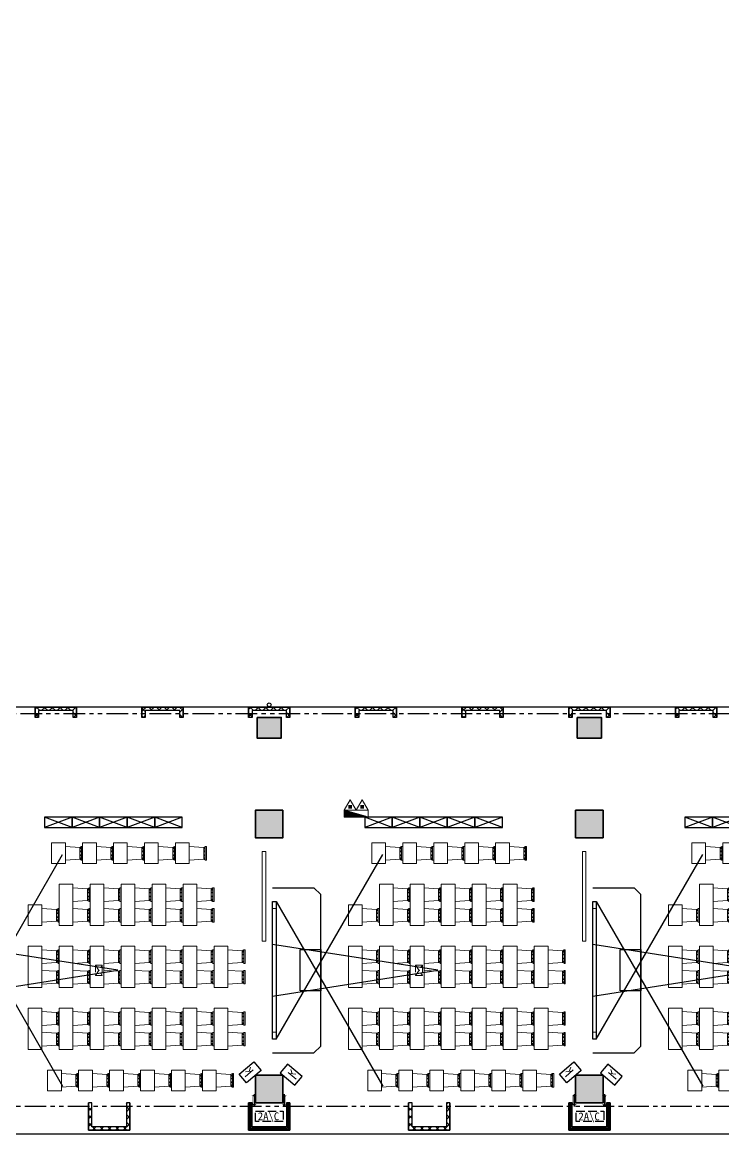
# Model space of a CAD drawing. Extents: x 196430 to 818205, y 904526 to 1974626.
# Drawn here: x 745588 to 765938, y 1658181 to 1690481 of the extents above; entities that cross this region are included whole.
import ezdxf

# ---------------------------------------------------------------- set-up
doc = ezdxf.new("R2010")
doc.units = 0
doc.header["$LTSCALE"] = 1000
doc.header["$MEASUREMENT"] = 0
for name, pattern in [('arch-1#教学楼$0$DASH', [0.35, 0.25, -0.1]), ('arch-1#教学楼$0$HIDDEN2', [4.7625, 3.175, -1.5875]), ('arch-1#教学楼$0$PHANTOM2', [1.25, 0.625, -0.125, 0.125, -0.125, 0.125, -0.125])]:
    doc.linetypes.add(name, pattern=pattern)
for name, color, linetype in [('arch', 8, 'Continuous'), ('arch-1#教学楼$0$_0', 8, 'Continuous'), ('arch-1#教学楼$0$A-FINI', 8, 'Continuous'), ('arch-1#教学楼$0$fur', 8, 'Continuous'), ('arch-1#教学楼$0$O-洞口', 8, 'Continuous'), ('arch-1#教学楼$0$WALL_METAL', 8, 'Continuous'), ('arch-1#教学楼$0$Z-电器', 8, 'Continuous'), ('arch-1#教学楼$0$保温', 8, 'Continuous'), ('arch-1#教学楼$0$条件', 8, 'Continuous'), ('arch-1#教学楼$0$柱填充', 8, 'Continuous'), ('arch-1#教学楼$0$空调', 8, 'Continuous'), ('arch-1#教学楼$0$设备标注', 8, 'Continuous')]:
    doc.layers.add(name, color=color, linetype=linetype)
for name, color, linetype, lineweight in [('arch-1#教学楼$0$AC', 8, 'arch-1#教学楼$0$HIDDEN2', 25), ('arch-1#教学楼$0$HANDRAIL', 8, 'Continuous', 0), ('arch-1#教学楼$0$HV-fm', 8, 'Continuous', 18), ('arch-1#教学楼$0$WINDOW', 8, 'Continuous', 25), ('arch-1#教学楼$0$家具', 8, 'Continuous', 9), ('arch-1#教学楼$0$砼柱', 8, 'Continuous', 35)]:
    doc.layers.add(name, color=color, linetype=linetype, lineweight=lineweight)
doc.styles.add('arch-1#教学楼$0$_TCH_DYN', font='')
doc.styles.add('arch-1#教学楼$0$DIM_FONT', font='SIMPLEX.shx', dxfattribs={"width": 0.6})
doc.styles.add('arch-1#教学楼$0$Standard', font='gbenor.shx', dxfattribs={"bigfont": 'gbcbig.shx'})
doc.styles.get('arch-1#教学楼$0$_TCH_DYN').set_extended_font_data('SimSun')
doc.linetypes.add('arch-1#教学楼$0$XH_LINE', pattern='A,2,-0.2,["XH",arch-1#教学楼$0$Standard,S=0.15,R=0,X=-0.15,Y=-0.08],-0.15', length=2.35)

# ---------------------------------------------------------------- blocks, each defined once
blk = doc.blocks.new('arch-1#教学楼$0$kk')
for p, q in [((867703, -261309), (867703, -260947)), ((867740, -260999), (867665, -260999)), ((867740, -261257), (867665, -261257))]:
    blk.add_line(p, q)
at = {"const_width": 10}
for points in [[(867635, -260999), (867665, -260999), (867665, -261257), (867635, -261257)], [(867770, -260999), (867740, -260999), (867740, -261257), (867770, -261257)]]:
    blk.add_lwpolyline(points, dxfattribs=at)
blk = doc.blocks.new('arch-1#教学楼$0$zww1c')
at = {"layer": 'arch-1#教学楼$0$柱填充'}
h = blk.add_hatch(color=251, dxfattribs=at)
h.dxf.hatch_style = 1
h.paths.add_polyline_path([(5550663, 1144931), (5550663, 1144331), (5551263, 1144331), (5551263, 1144931)])
h.paths.add_polyline_path([(5548613, 1152911), (5548013, 1152911), (5548013, 1152311), (5548613, 1152311)])
h.paths.add_polyline_path([(5551263, 1152911), (5550663, 1152911), (5550663, 1152311), (5551263, 1152311)])
h.paths.add_polyline_path([(5554163, 1152911), (5553563, 1152911), (5553563, 1152311), (5554163, 1152311)])
h.paths.add_polyline_path([(5548613, 1161311), (5548013, 1161311), (5548013, 1160711), (5548613, 1160711)])
h.paths.add_polyline_path([(5551263, 1161311), (5550663, 1161311), (5550663, 1160711), (5551263, 1160711)])
h.paths.add_polyline_path([(5554163, 1161311), (5553563, 1161311), (5553563, 1160711), (5554163, 1160711)])
h.paths.add_polyline_path([(5542763, 1103611), (5542763, 1103011), (5543363, 1103011), (5543363, 1103611)])
h.paths.add_polyline_path([(5550663, 1103611), (5550663, 1103011), (5551263, 1103011), (5551263, 1103611)])
h.paths.add_polyline_path([(5553763, 1103611), (5553763, 1103011), (5554363, 1103011), (5554363, 1103611)])
h.paths.add_polyline_path([(5542763, 1108311), (5542763, 1107711), (5543463, 1107711), (5543463, 1108311)])
h.paths.add_polyline_path([(5550563, 1108311), (5550563, 1107711), (5551263, 1107711), (5551263, 1108311)])
h.paths.add_polyline_path([(5553763, 1108311), (5553763, 1107711), (5554363, 1107711), (5554363, 1108311)])
h.paths.add_polyline_path([(5557863, 1108311), (5557863, 1107711), (5558463, 1107711), (5558463, 1108311)])
h.paths.add_polyline_path([(5542763, 1116411), (5542763, 1115811), (5543463, 1115811), (5543463, 1116411)])
h.paths.add_polyline_path([(5550563, 1116411), (5550563, 1115811), (5551263, 1115811), (5551263, 1116411)])
h.paths.add_polyline_path([(5554363, 1116411), (5553763, 1116411), (5553763, 1115811), (5554363, 1115811)])
h.paths.add_polyline_path([(5558463, 1116411), (5557863, 1116411), (5557863, 1115811), (5558463, 1115811)])
h.paths.add_polyline_path([(5542763, 1120911), (5542763, 1120311), (5543463, 1120311), (5543463, 1120911)])
h.paths.add_polyline_path([(5550563, 1120911), (5550563, 1120311), (5551263, 1120311), (5551263, 1120911)])
h.paths.add_polyline_path([(5554363, 1120911), (5553763, 1120911), (5553763, 1120311), (5554363, 1120311)])
h.paths.add_polyline_path([(5558463, 1120911), (5557863, 1120911), (5557863, 1120311), (5558463, 1120311)])
h.paths.add_polyline_path([(5542763, 1128811), (5542763, 1128211), (5543463, 1128211), (5543463, 1128811)])
h.paths.add_polyline_path([(5550563, 1128811), (5550563, 1128211), (5551263, 1128211), (5551263, 1128811)])
h.paths.add_polyline_path([(5553763, 1128811), (5553763, 1128211), (5554363, 1128211), (5554363, 1128811)])
h.paths.add_polyline_path([(5557863, 1128811), (5557863, 1128211), (5558463, 1128211), (5558463, 1128811)])
h.paths.add_polyline_path([(5548663, 1129531), (5548063, 1129531), (5548063, 1128931), (5548663, 1128931)])
h.paths.add_polyline_path([(5555163, 1129531), (5554563, 1129531), (5554563, 1128931), (5555163, 1128931)])
h.paths.add_polyline_path([(5555163, 1134011), (5554463, 1134011), (5554463, 1133211), (5555163, 1133211)])
h.paths.add_polyline_path([(5551263, 1133911), (5550663, 1133911), (5550663, 1133211), (5551263, 1133211)])
h.paths.add_polyline_path([(5539913, 1134011), (5539213, 1134011), (5539213, 1133211), (5539913, 1133211)])
h.paths.add_polyline_path([(5543213, 1134011), (5542513, 1134011), (5542513, 1133211), (5543213, 1133211)])
h.paths.add_polyline_path([(5542513, 1144211), (5542513, 1143611), (5543213, 1143611), (5543213, 1144211)])
h.paths.add_polyline_path([(5543163, 1141711), (5542563, 1141711), (5542563, 1141011), (5543163, 1141011)])
h.paths.add_polyline_path([(5539213, 1144211), (5539213, 1143611), (5539913, 1143611), (5539913, 1144211)])
h.paths.add_polyline_path([(5539913, 1141711), (5539213, 1141711), (5539213, 1140911), (5539913, 1140911)])
h.paths.add_polyline_path([(5529913, 1144211), (5529913, 1143611), (5530613, 1143611), (5530613, 1144211)])
h.paths.add_polyline_path([(5530613, 1141711), (5529913, 1141711), (5529913, 1140911), (5530613, 1140911)])
h.paths.add_polyline_path([(5530613, 1134011), (5529913, 1134011), (5529913, 1133211), (5530613, 1133211)])
h.paths.add_polyline_path([(5551263, 1141711), (5550663, 1141711), (5550663, 1141011), (5551263, 1141011)])
h.paths.add_polyline_path([(5555163, 1141711), (5554463, 1141711), (5554463, 1140911), (5555163, 1140911)])
h.paths.add_polyline_path([(5550613, 1144211), (5550613, 1143611), (5551313, 1143611), (5551313, 1144211)])
h.paths.add_polyline_path([(5555163, 1144211), (5554563, 1144211), (5554563, 1143611), (5555163, 1143611)])
h.paths.add_polyline_path([(5520613, 1144211), (5520613, 1143611), (5521313, 1143611), (5521313, 1144211)])
h.paths.add_polyline_path([(5521313, 1141711), (5520613, 1141711), (5520613, 1140911), (5521313, 1140911)])
h.paths.add_polyline_path([(5521313, 1134011), (5520613, 1134011), (5520613, 1133211), (5521313, 1133211)])
h.paths.add_polyline_path([(5511313, 1144211), (5511313, 1143611), (5512013, 1143611), (5512013, 1144211)])
h.paths.add_polyline_path([(5512013, 1141711), (5511313, 1141711), (5511313, 1140911), (5512013, 1140911)])
h.paths.add_polyline_path([(5512013, 1134011), (5511313, 1134011), (5511313, 1133211), (5512013, 1133211)])
h.paths.add_polyline_path([(5502013, 1144211), (5502013, 1143611), (5502713, 1143611), (5502713, 1144211)])
h.paths.add_polyline_path([(5502713, 1141711), (5502013, 1141711), (5502013, 1140911), (5502713, 1140911)])
h.paths.add_polyline_path([(5502713, 1134011), (5502013, 1134011), (5502013, 1133211), (5502713, 1133211)])
h.paths.add_polyline_path([(5499664, 1133711), (5499163, 1133711), (5499163, 1133211), (5499664, 1133211)])
h.paths.add_polyline_path([(5496964, 1141711), (5496364, 1141711), (5496364, 1141111), (5496964, 1141111)])
h.paths.add_polyline_path([(5496964, 1133811), (5496364, 1133811), (5496364, 1133211), (5496964, 1133211)])
h.paths.add_polyline_path([(5493963, 1141711), (5493263, 1141711), (5493263, 1140911), (5493963, 1140911)])
h.paths.add_polyline_path([(5493263, 1144211), (5493263, 1143611), (5493963, 1143611), (5493963, 1144211)])
h.paths.add_polyline_path([(5494063, 1134011), (5493263, 1134011), (5493263, 1133211), (5494063, 1133211)])
h.paths.add_polyline_path([(5499763, 1125931), (5499163, 1125931), (5499163, 1125331), (5499763, 1125331)])
h.paths.add_polyline_path([(5502663, 1125931), (5502063, 1125931), (5502063, 1125331), (5502663, 1125331)])
h.paths.add_polyline_path([(5551263, 1173011), (5550663, 1173011), (5550663, 1172411), (5551263, 1172411)])
h.paths.add_polyline_path([(5554363, 1173011), (5553763, 1173011), (5553763, 1172411), (5554363, 1172411)])
h.paths.add_polyline_path([(5558464, 1173011), (5557864, 1173011), (5557864, 1172411), (5558464, 1172411)])
h.paths.add_polyline_path([(5543363, 1173011), (5542763, 1173011), (5542763, 1172411), (5543363, 1172411)])
h.paths.add_polyline_path([(5543363, 1179211), (5542763, 1179211), (5542763, 1178611), (5543363, 1178611)])
h.paths.add_polyline_path([(5551263, 1179211), (5550663, 1179211), (5550663, 1178611), (5551263, 1178611)])
h.paths.add_polyline_path([(5554363, 1179411), (5553763, 1179411), (5553763, 1178811), (5554363, 1178811)])
h.paths.add_polyline_path([(5558464, 1179411), (5557864, 1179411), (5557864, 1178811), (5558464, 1178811)])
h.paths.add_polyline_path([(5543363, 1185211), (5542763, 1185211), (5542763, 1184611), (5543363, 1184611)])
h.paths.add_polyline_path([(5551263, 1185411), (5550663, 1185411), (5550663, 1184811), (5551263, 1184811)])
h.paths.add_polyline_path([(5558464, 1185411), (5557864, 1185411), (5557864, 1184811), (5558464, 1184811)])
h.paths.add_polyline_path([(5543263, 1191211), (5542463, 1191211), (5542463, 1190411), (5543263, 1190411)])
h.paths.add_polyline_path([(5543263, 1199111), (5542463, 1199111), (5542463, 1198311), (5543263, 1198311)])
h.paths.add_polyline_path([(5547113, 1199111), (5546413, 1199111), (5546413, 1198311), (5547113, 1198311)])
h.paths.add_polyline_path([(5546463, 1201611), (5546463, 1201011), (5547063, 1201011), (5547063, 1201611)])
h.paths.add_polyline_path([(5542513, 1201611), (5542513, 1201011), (5543213, 1201011), (5543213, 1201611)])
h.paths.add_polyline_path([(5556663, 1199111), (5555963, 1199111), (5555963, 1198311), (5556663, 1198311)])
h.paths.add_polyline_path([(5556663, 1201611), (5555963, 1201611), (5555963, 1200811), (5556663, 1200811)])
h.paths.add_polyline_path([(5556663, 1191011), (5556063, 1191011), (5556063, 1190411), (5556663, 1190411)])
h.paths.add_polyline_path([(5558464, 1191011), (5557864, 1191011), (5557864, 1190411), (5558464, 1190411)])
h.paths.add_polyline_path([(5551263, 1191011), (5550663, 1191011), (5550663, 1190411), (5551263, 1190411)])
h.paths.add_polyline_path([(5547113, 1191211), (5546413, 1191211), (5546413, 1190411), (5547113, 1190411)])
h.paths.add_polyline_path([(5533213, 1201611), (5533213, 1201011), (5533913, 1201011), (5533913, 1201611)])
h.paths.add_polyline_path([(5533963, 1199111), (5533163, 1199111), (5533163, 1198311), (5533963, 1198311)])
h.paths.add_polyline_path([(5533963, 1191211), (5533163, 1191211), (5533163, 1190411), (5533963, 1190411)])
h.paths.add_polyline_path([(5523913, 1201611), (5523913, 1201011), (5524613, 1201011), (5524613, 1201611)])
h.paths.add_polyline_path([(5524663, 1199111), (5523863, 1199111), (5523863, 1198311), (5524663, 1198311)])
h.paths.add_polyline_path([(5524663, 1191211), (5523863, 1191211), (5523863, 1190411), (5524663, 1190411)])
h.paths.add_polyline_path([(5514613, 1201611), (5514613, 1201011), (5515313, 1201011), (5515313, 1201611)])
h.paths.add_polyline_path([(5515363, 1199111), (5514563, 1199111), (5514563, 1198311), (5515363, 1198311)])
h.paths.add_polyline_path([(5515363, 1191211), (5514563, 1191211), (5514563, 1190411), (5515363, 1190411)])
h.paths.add_polyline_path([(5505313, 1201611), (5505313, 1201011), (5506013, 1201011), (5506013, 1201611)])
h.paths.add_polyline_path([(5506063, 1199111), (5505263, 1199111), (5505263, 1198311), (5506063, 1198311)])
h.paths.add_polyline_path([(5506063, 1191211), (5505263, 1191211), (5505263, 1190411), (5506063, 1190411)])
h.paths.add_polyline_path([(5502663, 1201611), (5502063, 1201611), (5502063, 1201011), (5502663, 1201011)])
h.paths.add_polyline_path([(5502763, 1199111), (5501963, 1199111), (5501963, 1198311), (5502763, 1198311)])
h.paths.add_polyline_path([(5502763, 1191211), (5501963, 1191211), (5501963, 1190411), (5502763, 1190411)])
h.paths.add_polyline_path([(5494063, 1199111), (5493263, 1199111), (5493263, 1198311), (5494063, 1198311)])
h.paths.add_polyline_path([(5494063, 1201611), (5493263, 1201611), (5493263, 1200811), (5494063, 1200811)])
h.paths.add_polyline_path([(5554363, 1185411), (5553763, 1185411), (5553763, 1184811), (5554363, 1184811)])
h.paths.add_polyline_path([(5494063, 1191211), (5493263, 1191211), (5493263, 1190411), (5494063, 1190411)])
h.paths.add_polyline_path([(5494063, 1089911), (5493263, 1089911), (5493263, 1089111), (5494063, 1089111)])
h.paths.add_polyline_path([(5494063, 1092611), (5493263, 1092611), (5493263, 1091811), (5494063, 1091811)])
h.paths.add_polyline_path([(5499763, 1092611), (5499163, 1092611), (5499163, 1092011), (5499763, 1092011)])
h.paths.add_polyline_path([(5502663, 1092611), (5502063, 1092611), (5502063, 1092011), (5502663, 1092011)])
h.paths.add_polyline_path([(5505313, 1092611), (5505313, 1092011), (5506013, 1092011), (5506013, 1092611)])
h.paths.add_polyline_path([(5502763, 1089911), (5501963, 1089911), (5501963, 1089111), (5502763, 1089111)])
h.paths.add_polyline_path([(5506063, 1089911), (5505263, 1089911), (5505263, 1089111), (5506063, 1089111)])
h.paths.add_polyline_path([(5506063, 1082211), (5505263, 1082211), (5505263, 1081411), (5506063, 1081411)])
h.paths.add_polyline_path([(5515363, 1082211), (5514563, 1082211), (5514563, 1081411), (5515363, 1081411)])
h.paths.add_polyline_path([(5514613, 1092611), (5514613, 1092011), (5515313, 1092011), (5515313, 1092611)])
h.paths.add_polyline_path([(5515363, 1089911), (5514563, 1089911), (5514563, 1089111), (5515363, 1089111)])
h.paths.add_polyline_path([(5523913, 1092611), (5523913, 1092011), (5524613, 1092011), (5524613, 1092611)])
h.paths.add_polyline_path([(5524663, 1089911), (5523863, 1089911), (5523863, 1089111), (5524663, 1089111)])
h.paths.add_polyline_path([(5524663, 1082211), (5523863, 1082211), (5523863, 1081411), (5524663, 1081411)])
h.paths.add_polyline_path([(5533213, 1092611), (5533213, 1092011), (5533913, 1092011), (5533913, 1092611)])
h.paths.add_polyline_path([(5533963, 1089911), (5533163, 1089911), (5533163, 1089111), (5533963, 1089111)])
h.paths.add_polyline_path([(5533963, 1082211), (5533163, 1082211), (5533163, 1081411), (5533963, 1081411)])
h.paths.add_polyline_path([(5542513, 1092611), (5542513, 1092011), (5543213, 1092011), (5543213, 1092611)])
h.paths.add_polyline_path([(5543163, 1089911), (5542563, 1089911), (5542563, 1089311), (5543163, 1089311)])
h.paths.add_polyline_path([(5542963, 1082011), (5542363, 1082011), (5542363, 1081411), (5542963, 1081411)])
h.paths.add_polyline_path([(5549063, 1081911), (5548563, 1081911), (5548563, 1081411), (5549063, 1081411)])
h.paths.add_polyline_path([(5548963, 1089911), (5548363, 1089911), (5548363, 1089311), (5548963, 1089311)])
h.paths.add_polyline_path([(5549063, 1084661), (5548313, 1084661), (5548313, 1083911), (5549063, 1083911)])
h.paths.add_polyline_path([(5548963, 1092611), (5548363, 1092611), (5548363, 1092011), (5548963, 1092011)])
h.paths.add_polyline_path([(5552564, 1084411), (5552064, 1084411), (5552064, 1083911), (5552564, 1083911)])
h.paths.add_polyline_path([(5554363, 1090111), (5553763, 1090111), (5553763, 1089511), (5554363, 1089511)])
h.paths.add_polyline_path([(5554363, 1081911), (5553863, 1081911), (5553863, 1081411), (5554363, 1081411)])
h.paths.add_polyline_path([(5558463, 1090461), (5557713, 1090461), (5557713, 1089711), (5558463, 1089711)])
h.paths.add_polyline_path([(5543363, 1097111), (5542763, 1097111), (5542763, 1096511), (5543363, 1096511)])
h.paths.add_polyline_path([(5551263, 1097111), (5550663, 1097111), (5550663, 1096511), (5551263, 1096511)])
h.paths.add_polyline_path([(5554363, 1097111), (5553763, 1097111), (5553763, 1096511), (5554363, 1096511)])
h.paths.add_polyline_path([(5558463, 1097011), (5557963, 1097011), (5557963, 1096511), (5558463, 1096511)])
h.paths.add_polyline_path([(5499763, 1100691), (5499163, 1100691), (5499163, 1100091), (5499763, 1100091)])
h.paths.add_polyline_path([(5502663, 1100691), (5502063, 1100691), (5502063, 1100091), (5502663, 1100091)])
h.paths.add_polyline_path([(5543363, 1102891), (5542763, 1102891), (5542763, 1102291), (5543363, 1102291)])
h.paths.add_polyline_path([(5551263, 1102891), (5550663, 1102891), (5550663, 1102291), (5551263, 1102291)])
h.paths.add_polyline_path([(5554363, 1102891), (5553763, 1102891), (5553763, 1102291), (5554363, 1102291)])
h.paths.add_polyline_path([(5558463, 1102891), (5557963, 1102891), (5557963, 1102391), (5558463, 1102391)])
h.paths.add_polyline_path([(5494063, 1082211), (5493263, 1082211), (5493263, 1081411), (5494063, 1081411)])
h.paths.add_polyline_path([(5502763, 1082211), (5501963, 1082211), (5501963, 1081411), (5502763, 1081411)])
h.paths.add_polyline_path([(5554363, 1092611), (5553763, 1092611), (5553763, 1092011), (5554363, 1092011)])
h.paths.add_polyline_path([(5499763, 1125211), (5499163, 1125211), (5499163, 1124611), (5499763, 1124611)])
h.paths.add_polyline_path([(5505363, 1116611), (5505963, 1116611), (5505963, 1117211), (5505363, 1117211)])
h.paths.add_polyline_path([(5499763, 1117211), (5499163, 1117211), (5499163, 1116611), (5499763, 1116611)])
h.paths.add_polyline_path([(5505363, 1108611), (5505963, 1108611), (5505963, 1109211), (5505363, 1109211)])
h.paths.add_polyline_path([(5499763, 1109211), (5499163, 1109211), (5499163, 1108611), (5499763, 1108611)])
h.paths.add_polyline_path([(5499763, 1101411), (5499163, 1101411), (5499163, 1100811), (5499763, 1100811)])
h.paths.add_polyline_path([(5502063, 1116611), (5502663, 1116611), (5502663, 1117211), (5502063, 1117211)])
h.paths.add_polyline_path([(5502063, 1108611), (5502663, 1108611), (5502663, 1109211), (5502063, 1109211)])
h.paths.add_polyline_path([(5502063, 1124611), (5502663, 1124611), (5502663, 1125211), (5502063, 1125211)])
h.paths.add_polyline_path([(5502063, 1100811), (5502663, 1100811), (5502663, 1101411), (5502063, 1101411)])
h.paths.add_polyline_path([(5551263, 1169291), (5550663, 1169291), (5550663, 1168691), (5551263, 1168691)])
h.paths.add_polyline_path([(5553563, 1144931), (5553563, 1144331), (5554163, 1144331), (5554163, 1144931)])
h.paths.add_polyline_path([(5554163, 1169291), (5553563, 1169291), (5553563, 1168691), (5554163, 1168691)])
at = {"layer": 'arch-1#教学楼$0$砼柱', "lineweight": 35}
for points in [[(5523913, 1092611), (5523913, 1092011), (5524613, 1092011), (5524613, 1092611)], [(5533213, 1092611), (5533213, 1092011), (5533913, 1092011), (5533913, 1092611)], [(5524663, 1089911), (5523863, 1089911), (5523863, 1089111), (5524663, 1089111)], [(5533963, 1089911), (5533163, 1089911), (5533163, 1089111), (5533963, 1089111)], [(5524663, 1082211), (5523863, 1082211), (5523863, 1081411), (5524663, 1081411)], [(5533963, 1082211), (5533163, 1082211), (5533163, 1081411), (5533963, 1081411)]]:
    blk.add_lwpolyline(points, close=True, dxfattribs=at)
blk = doc.blocks.new('arch-1#教学楼$0$$plan$00000303')
at = {"linetype": 'Continuous'}
for p, q in [((-197, 0), (-168, 418)), ((-195, 500), (-195, 466)), ((-195, 500), (200, 500)), ((-195, 467), (-168, 416)), ((200, 466), (-195, 466)), ((-170, 418), (173, 418)), ((-153, 467), (-153, 417)), ((-125, 467), (-125, 417)), ((-66, 467), (-66, 417)), ((-45, 467), (-45, 417)), ((47, 467), (47, 417)), ((71, 467), (71, 417)), ((135, 467), (135, 417)), ((159, 467), (159, 417)), ((173, 417), (199, 467)), ((202, 0), (173, 418)), ((200, 500), (200, 466)), ((202, 0), (-197, 0))]:
    blk.add_line(p, q, dxfattribs=at)
at = {"style": 'arch-1#教学楼$0$Standard', "width": 0.8, "flags": 9}
for tag in ['XSIZE', 'YSIZE']:
    blk.add_attdef(tag, (0, 0), '', height=0.5, dxfattribs=at)
blk = doc.blocks.new('arch-1#教学楼$0$few3t3t2')
at = {"layer": 'arch-1#教学楼$0$家具'}
blk.add_lwpolyline([(2575074, 638220), (2575474, 638220), (2575474, 637020), (2575074, 637020)], close=True, dxfattribs=at)
at = {"layer": 'arch-1#教学楼$0$家具', "rotation": 270}
for p in [(2575474, 637923), (2575474, 637323)]:
    blk.add_blockref('arch-1#教学楼$0$$plan$00000303', p, dxfattribs=at)
blk = doc.blocks.new('arch-1#教学楼$0$eeg')
at = {"layer": 'arch-1#教学楼$0$fur'}
blk.add_lwpolyline([(131554, 140917), (131854, 140917), (131854, 140117), (131554, 140117)], close=True, dxfattribs=at)
blk.add_lwpolyline([(131854, 140917), (131554, 140117), (131554, 140917), (131854, 140117)], dxfattribs=at)
blk = doc.blocks.new('arch-1#教学楼$0$ptss1')
at = {"layer": 'arch-1#教学楼$0$A-FINI'}
for p, q in [((5254532, 991690), (5257632, 997053)), ((5254432, 996090), (5255632, 996090)), ((5255632, 996090), (5255832, 995890)), ((5255832, 991490), (5255832, 995890)), ((5254532, 995690), (5257632, 990327)), ((5259234, 993690), (5254432, 994438)), ((5254432, 992938), (5259234, 993690)), ((5254432, 991290), (5255632, 991290)), ((5255632, 991290), (5255832, 991490))]:
    blk.add_line(p, q, dxfattribs=at)
for points in [[(5254432, 995690), (5254532, 995690), (5254532, 991690), (5254432, 991690)], [(5255232, 994290), (5255832, 994290), (5255832, 993090), (5255232, 993090)]]:
    blk.add_lwpolyline(points, close=True, dxfattribs=at)
at = {"layer": 'arch-1#教学楼$0$HANDRAIL'}
blk.add_line((5255832, 993092), (5255832, 994292), dxfattribs=at)
at = {"layer": 'arch-1#教学楼$0$家具'}
for p, q in [((5257311, 997390), (5257711, 997390)), ((5258211, 997390), (5258611, 997390)), ((5259111, 997390), (5259511, 997390)), ((5260011, 997390), (5260411, 997390)), ((5260911, 997390), (5261311, 997390)), ((5257032, 995590), (5256632, 995590))]:
    blk.add_line(p, q, dxfattribs=at)
at = {"layer": 'arch-1#教学楼$0$家具', "linetype": 'arch-1#教学楼$0$DASH', "ltscale": 0.8}
for p, q in [((5258583, 993840), (5258583, 993540)), ((5258583, 993840), (5258783, 993840)), ((5258583, 993840), (5258783, 993540)), ((5258583, 993540), (5258783, 993840)), ((5258783, 993840), (5258783, 993540)), ((5258583, 993540), (5258783, 993540))]:
    blk.add_line(p, q, dxfattribs=at)
at = {"layer": 'arch-1#教学楼$0$家具'}
for points in [[(5257711, 997390), (5257711, 996790), (5257311, 996790), (5257311, 997390)], [(5258611, 997390), (5258611, 996790), (5258211, 996790), (5258211, 997390)], [(5259511, 997390), (5259511, 996790), (5259111, 996790), (5259111, 997390)], [(5260411, 997390), (5260411, 996790), (5260011, 996790), (5260011, 997390)], [(5261311, 997390), (5261311, 996790), (5260911, 996790), (5260911, 997390)], [(5257032, 995590), (5257032, 994990), (5256632, 994990), (5256632, 995590)], [(5257596, 990790), (5257596, 990190), (5257196, 990190), (5257196, 990790), (5257596, 990790)], [(5258496, 990790), (5258496, 990190), (5258096, 990190), (5258096, 990790), (5258496, 990790)], [(5259396, 990790), (5259396, 990190), (5258996, 990190), (5258996, 990790), (5259396, 990790)], [(5260296, 990790), (5260296, 990190), (5259896, 990190), (5259896, 990790), (5260296, 990790)], [(5261196, 990790), (5261196, 990190), (5260796, 990190), (5260796, 990790), (5261196, 990790)], [(5262096, 990790), (5262096, 990190), (5261696, 990190), (5261696, 990790), (5262096, 990790)]]:
    blk.add_lwpolyline(points, dxfattribs=at)
for points in [[(5263432, 997140), (5263532, 997140), (5263532, 994540), (5263432, 994540)], [(5254432, 995490), (5254532, 995490), (5254532, 991890), (5254432, 991890)]]:
    blk.add_lwpolyline(points, close=True, dxfattribs=at)
at = {"layer": 'arch-1#教学楼$0$家具', "extrusion": (0, 0, -1), "zscale": -1}
for name, p, rotation in [('arch-1#教学楼$0$eeg', (-5116989, 866285), 90), ('arch-1#教学楼$0$eeg', (-5117789, 866285), 90), ('arch-1#教学楼$0$eeg', (-5118589, 866285), 90), ('arch-1#教学楼$0$eeg', (-5119389, 866285), 90), ('arch-1#教学楼$0$eeg', (-5120189, 866285), 90), ('arch-1#教学楼$0$few3t3t2', (-2681558, 1629610), 180), ('arch-1#教学楼$0$few3t3t2', (-2682458, 1629610), 180), ('arch-1#教学楼$0$few3t3t2', (-2683358, 1629610), 180), ('arch-1#教学楼$0$few3t3t2', (-2684258, 1629610), 180), ('arch-1#教学楼$0$few3t3t2', (-2685158, 1629610), 180), ('arch-1#教学楼$0$few3t3t2', (-2686058, 1629610), 180), ('arch-1#教学楼$0$few3t3t2', (-2686958, 1629610), 180)]:
    blk.add_blockref(name, p, dxfattribs=dict(at, rotation=rotation))
at = {"layer": 'arch-1#教学楼$0$家具', "rotation": 270}
for p in [(5257711, 997092), (5258611, 997092), (5259511, 997092), (5260411, 997092), (5261311, 997092), (5257032, 995293), (5257596, 990492), (5258496, 990492), (5259396, 990492), (5260296, 990492), (5261196, 990492), (5262096, 990492)]:
    blk.add_blockref('arch-1#教学楼$0$$plan$00000303', p, dxfattribs=at)
at = {"layer": 'arch-1#教学楼$0$家具'}
for p in [(2682458, 357969), (2683358, 357969), (2684258, 357969), (2685158, 357969), (2686058, 357969), (2681558, 356169), (2682458, 356169), (2683358, 356169), (2684258, 356169), (2685158, 356169), (2686058, 356169), (2686958, 356169)]:
    blk.add_blockref('arch-1#教学楼$0$few3t3t2', p, dxfattribs=at)
blk = doc.blocks.new('arch-1#教学楼$0$ysg222')
at = {"layer": 'arch-1#教学楼$0$设备标注'}
blk.add_circle((5306075, 170001), 55, dxfattribs=at)
blk = doc.blocks.new('arch-1#教学楼$0$A$C41442FB6')
at = {"layer": 'arch-1#教学楼$0$Z-电器'}
blk.add_lwpolyline([(0, 550), (330, 550), (330, 0), (0, 0)], close=True, dxfattribs=at)
at = {"layer": 'arch-1#教学楼$0$Z-电器', "linetype": 'Continuous', "style": 'arch-1#教学楼$0$DIM_FONT', "width": 0.8}
blk.add_text('k', height=300, rotation=359.9455, dxfattribs=at).set_placement((123, 165))
blk = doc.blocks.new('arch-1#教学楼$0$WEQWESDA')
at = {"layer": 'arch-1#教学楼$0$HV-fm'}
h = blk.add_hatch(dxfattribs=at)
h.set_pattern_fill('ANSI31', angle=270, style=0)
h.set_pattern_definition([(315, (-693696.34586, 2541731.43045), (0.088388347648, 0.088388347648), [])])
edge = h.paths.add_edge_path()
edge.add_line((477846, 567113), (477846, 566912))
edge.add_line((477846, 566912), (478546, 566913))
edge.add_line((478546, 566913), (477846, 567113))
at = {"layer": 'arch-1#教学楼$0$HV-fm', "color": 7}
for p, q in [((477846, 567113), (477846, 566913)), ((477846, 567113), (478546, 566913)), ((478546, 567113), (477847, 567113)), ((478546, 567113), (478546, 566913))]:
    blk.add_line(p, q, dxfattribs=at)
at = {"layer": 'arch-1#教学楼$0$HV-fm', "color": 7, "linetype": 'arch-1#教学楼$0$XH_LINE', "ltscale": 1.5}
blk.add_lwpolyline([(478546, 566913), (477846, 566913)], dxfattribs=at)
blk = doc.blocks.new('arch-1#教学楼$0$37')
at = {"linetype": 'Continuous'}
for p, q in [((350, 606), (0, 0)), ((0, 0), (700, 0)), ((700, 0), (350, 606))]:
    blk.add_line(p, q, dxfattribs=at)
at = {"linetype": 'Continuous', "const_width": 210}
blk.add_lwpolyline([(455, 202), (245, 202)], dxfattribs=at)
blk = doc.blocks.new('arch-1#教学楼$0$WERWERSGFDFGFG')
at = {"layer": 'arch-1#教学楼$0$HV-fm', "color": 7, "linetype": 'arch-1#教学楼$0$XH_LINE', "ltscale": 1.5, "xscale": 0.5, "yscale": 0.5, "zscale": 0.5}
for p in [(477846, 567426), (478196, 567426)]:
    blk.add_blockref('arch-1#教学楼$0$37', p, dxfattribs=at)
blk = doc.blocks.new('arch-1#教学楼$0$xfs2')
at = {"layer": 'arch-1#教学楼$0$WINDOW'}
for name, p in [('arch-1#教学楼$0$WERWERSGFDFGFG', (4008064, 59470)), ('arch-1#教学楼$0$WEQWESDA', (4008063, 59784))]:
    blk.add_blockref(name, p, dxfattribs=at)
blk = doc.blocks.new('arch-1#教学楼$0$2AC')
at = {"layer": 'arch-1#教学楼$0$AC', "linetype": 'arch-1#教学楼$0$DASH'}
blk.add_lwpolyline([(5312920, 688661), (5313720, 688661), (5313720, 688361), (5312920, 688361)], close=True, dxfattribs=at)
at = {"layer": 'arch-1#教学楼$0$AC', "style": 'arch-1#教学楼$0$_TCH_DYN'}
blk.add_text('2A\\C', height=227.8, dxfattribs=at).set_placement((5312983, 688395))
blk = doc.blocks.new('arch-1#教学楼')
at = {"layer": 'arch-1#教学楼$0$条件'}
h = blk.add_hatch(dxfattribs=at)
h.set_pattern_fill('ANSI37', color=256, scale=100)
h.set_pattern_definition([(45, (-1401950.5, -896998.04), (-112.2532015, 112.2532015), []), (135, (-1401950.5, -896998.04), (-112.2532015, -112.2532015), [])])
h.paths.add_polyline_path([(5299375, 709073), (5299275, 709073), (5299275, 709373), (5300475, 709373), (5300475, 709073), (5300375, 709073), (5300375, 709273), (5299375, 709273)])
h = blk.add_hatch(dxfattribs=at)
h.set_pattern_fill('ANSI37', color=256, scale=100)
h.set_pattern_definition([(45, (-1398850.5, -897064.71), (-112.2532015, 112.2532015), []), (135, (-1398850.5, -897064.71), (-112.2532015, -112.2532015), [])])
h.paths.add_polyline_path([(5302475, 709073), (5302375, 709073), (5302375, 709373), (5303575, 709373), (5303575, 709073), (5303475, 709073), (5303475, 709273), (5302475, 709273)])
h = blk.add_hatch(dxfattribs=at)
h.set_pattern_fill('ANSI37', color=256, scale=100)
h.set_pattern_definition([(45, (-1395750.5, -896998.04), (-112.2532015, 112.2532015), []), (135, (-1395750.5, -896998.04), (-112.2532015, -112.2532015), [])])
h.paths.add_polyline_path([(5305575, 709073), (5305475, 709073), (5305475, 709373), (5306675, 709373), (5306675, 709073), (5306575, 709073), (5306575, 709273), (5305575, 709273)])
h = blk.add_hatch(dxfattribs=at)
h.set_pattern_fill('ANSI37', color=256, scale=100)
h.set_pattern_definition([(45, (-1392650.5, -896998.04), (-112.2532015, 112.2532015), []), (135, (-1392650.5, -896998.04), (-112.2532015, -112.2532015), [])])
h.paths.add_polyline_path([(5308675, 709073), (5308575, 709073), (5308575, 709373), (5309775, 709373), (5309775, 709073), (5309675, 709073), (5309675, 709273), (5308675, 709273)])
h = blk.add_hatch(dxfattribs=at)
h.set_pattern_fill('ANSI37', color=256, scale=100)
h.set_pattern_definition([(45, (-1389550.5, -897064.71), (-112.2532015, 112.2532015), []), (135, (-1389550.5, -897064.71), (-112.2532015, -112.2532015), [])])
h.paths.add_polyline_path([(5311775, 709073), (5311675, 709073), (5311675, 709373), (5312875, 709373), (5312875, 709073), (5312775, 709073), (5312775, 709273), (5311775, 709273)])
h = blk.add_hatch(dxfattribs=at)
h.set_pattern_fill('ANSI37', color=256, scale=100)
h.set_pattern_definition([(45, (-1386450.5, -896998.04), (-112.2532015, 112.2532015), []), (135, (-1386450.5, -896998.04), (-112.2532015, -112.2532015), [])])
h.paths.add_polyline_path([(5314875, 709073), (5314775, 709073), (5314775, 709373), (5315975, 709373), (5315975, 709073), (5315875, 709073), (5315875, 709273), (5314875, 709273)])
h = blk.add_hatch(dxfattribs=at)
h.set_pattern_fill('ANSI37', color=256, scale=100)
h.set_pattern_definition([(45, (-1383350.5, -896998.04), (-112.2532015, 112.2532015), []), (135, (-1383350.5, -896998.04), (-112.2532015, -112.2532015), [])])
h.paths.add_polyline_path([(5317975, 709073), (5317875, 709073), (5317875, 709373), (5319075, 709373), (5319075, 709073), (5318975, 709073), (5318975, 709273), (5317975, 709273)])
h = blk.add_hatch(dxfattribs=at)
h.set_pattern_fill('ANSI37', color=256, scale=100)
h.set_pattern_definition([(45, (-1400400.5, -885998.04), (-112.2532015, 112.2532015), []), (135, (-1400400.5, -885998.04), (-112.2532015, -112.2532015), [])])
h.paths.add_polyline_path([(5300925, 697873), (5300825, 697873), (5300825, 697073), (5302025, 697073), (5302025, 697873), (5301925, 697873), (5301925, 697173), (5300925, 697173)])
h = blk.add_hatch(dxfattribs=at)
h.set_pattern_fill('ANSI37', color=256, scale=100)
h.set_pattern_definition([(45, (-1391100.5, -885998.04), (-112.2532015, 112.2532015), []), (135, (-1391100.5, -885998.04), (-112.2532015, -112.2532015), [])])
h.paths.add_polyline_path([(5310225, 697873), (5310125, 697873), (5310125, 697073), (5311325, 697073), (5311325, 697873), (5311225, 697873), (5311225, 697173), (5310225, 697173)])
for points in [[(5300475, 709073), (5300475, 709373), (5299275, 709373), (5299275, 709073)], [(5303575, 709073), (5303575, 709373), (5302375, 709373), (5302375, 709073)], [(5306675, 709073), (5306675, 709373), (5305475, 709373), (5305475, 709073)], [(5309775, 709073), (5309775, 709373), (5308575, 709373), (5308575, 709073)], [(5312875, 709073), (5312875, 709373), (5311675, 709373), (5311675, 709073)], [(5315975, 709073), (5315975, 709373), (5314775, 709373), (5314775, 709073)], [(5319075, 709073), (5319075, 709373), (5317875, 709373), (5317875, 709073)], [(5300375, 709073), (5300375, 709273), (5299375, 709273), (5299375, 709073)], [(5303475, 709073), (5303475, 709273), (5302475, 709273), (5302475, 709073)], [(5306575, 709073), (5306575, 709273), (5305575, 709273), (5305575, 709073)], [(5309675, 709073), (5309675, 709273), (5308675, 709273), (5308675, 709073)], [(5312775, 709073), (5312775, 709273), (5311775, 709273), (5311775, 709073)], [(5315875, 709073), (5315875, 709273), (5314875, 709273), (5314875, 709073)], [(5318975, 709073), (5318975, 709273), (5317975, 709273), (5317975, 709073)], [(5302025, 697873), (5302025, 697073), (5300825, 697073), (5300825, 697873)], [(5301925, 697873), (5301925, 697173), (5300925, 697173), (5300925, 697873)], [(5306675, 697873), (5306675, 697073), (5305475, 697073), (5305475, 697873)], [(5306575, 697873), (5306575, 697173), (5305575, 697173), (5305575, 697873)], [(5311325, 697873), (5311325, 697073), (5310125, 697073), (5310125, 697873)], [(5311225, 697873), (5311225, 697173), (5310225, 697173), (5310225, 697873)], [(5315975, 697873), (5315975, 697073), (5314775, 697073), (5314775, 697873)], [(5315875, 697873), (5315875, 697173), (5314875, 697173), (5314875, 697873)]]:
    blk.add_lwpolyline(points)
at = {"layer": 'arch-1#教学楼$0$A-FINI'}
for points in [[(5281175, 709373), (5274775, 709373), (5274775, 696973), (5324775, 696973), (5324775, 697773)], [(5324075, 709373), (5284475, 709373)], [(5302475, 709073), (5302375, 709073), (5302375, 709373), (5303575, 709373), (5303575, 709073), (5303475, 709073), (5303475, 709273), (5302475, 709273), (5302475, 709073)], [(5308675, 709073), (5308575, 709073), (5308575, 709373), (5309775, 709373), (5309775, 709073), (5309675, 709073), (5309675, 709273), (5308675, 709273), (5308675, 709073)], [(5314875, 709073), (5314775, 709073), (5314775, 709373), (5315975, 709373), (5315975, 709073), (5315875, 709073), (5315875, 709273), (5314875, 709273), (5314875, 709073)], [(5305575, 697873), (5305475, 697873), (5305475, 697073), (5306675, 697073), (5306675, 697873), (5306575, 697873), (5306575, 697173), (5305575, 697173), (5305575, 697873)]]:
    blk.add_lwpolyline(points, dxfattribs=at)
at = {"layer": 'arch-1#教学楼$0$WALL_METAL'}
for points in [[(5299375, 709073), (5299275, 709073), (5299275, 709373), (5300475, 709373), (5300475, 709073), (5300375, 709073), (5300375, 709273), (5299375, 709273), (5299375, 709073)], [(5305575, 709073), (5305475, 709073), (5305475, 709373), (5306675, 709373), (5306675, 709073), (5306575, 709073), (5306575, 709273), (5305575, 709273), (5305575, 709073)], [(5311775, 709073), (5311675, 709073), (5311675, 709373), (5312875, 709373), (5312875, 709073), (5312775, 709073), (5312775, 709273), (5311775, 709273), (5311775, 709073)], [(5317975, 709073), (5317875, 709073), (5317875, 709373), (5319075, 709373), (5319075, 709073), (5318975, 709073), (5318975, 709273), (5317975, 709273), (5317975, 709073)], [(5300925, 697873), (5300825, 697873), (5300825, 697073), (5302025, 697073), (5302025, 697873), (5301925, 697873), (5301925, 697173), (5300925, 697173), (5300925, 697873)], [(5310225, 697873), (5310125, 697873), (5310125, 697073), (5311325, 697073), (5311325, 697873), (5311225, 697873), (5311225, 697173), (5310225, 697173), (5310225, 697873)], [(5314875, 697873), (5314775, 697873), (5314775, 697073), (5315975, 697073), (5315975, 697873), (5315875, 697873), (5315875, 697173), (5314875, 697173), (5314875, 697873)]]:
    blk.add_lwpolyline(points, dxfattribs=at)
at = {"layer": 'arch-1#教学楼$0$WINDOW', "ltscale": 100}
for points in [[(5305540, 697873), (5305510, 697873), (5305510, 697108), (5306640, 697108), (5306640, 697873), (5306610, 697873), (5306610, 697138), (5305540, 697138)], [(5314840, 697873), (5314810, 697873), (5314810, 697108), (5315940, 697108), (5315940, 697873), (5315910, 697873), (5315910, 697138), (5314840, 697138)]]:
    blk.add_lwpolyline(points, close=True, dxfattribs=at)
at = {"layer": 'arch-1#教学楼$0$保温', "linetype": 'arch-1#教学楼$0$PHANTOM2'}
for points in [[(5274975, 749573), (5329775, 749573), (5329775, 745373), (5324475, 745373), (5324475, 720073), (5324475, 719773), (5324475, 719773), (5324475, 709173), (5324475, 709173), (5324475, 709173), (5274975, 709173)], [(5283975, 697773), (5324875, 697773), (5324875, 700273)]]:
    blk.add_lwpolyline(points, dxfattribs=at)
for name, p in [('arch-1#教学楼$0$zww1c', (-218189, -383538)), ('arch-1#教学楼$0$ptss1', (42442, -291967)), ('arch-1#教学楼$0$ptss1', (51742, -291967)), ('arch-1#教学楼$0$ptss1', (61042, -291967))]:
    blk.add_blockref(name, p)
at = {"layer": 'arch-1#教学楼$0$_0'}
for name, p in [('arch-1#教学楼$0$ysg222', (0, 539437)), ('arch-1#教学楼$0$xfs2', (822339, 79477)), ('arch-1#教学楼$0$2AC', (-7239, 8973)), ('arch-1#教学楼$0$2AC', (2075, 8967))]:
    blk.add_blockref(name, p, dxfattribs=at)
at = {"layer": 'arch-1#教学楼$0$O-洞口', "lineweight": -3, "xscale": -1, "rotation": 180.0000868481231}
for p in [(4437935, 436815), (4447235, 436815)]:
    blk.add_blockref('arch-1#教学楼$0$kk', p, dxfattribs=at)
at = {"layer": 'arch-1#教学楼$0$O-洞口', "lineweight": -3, "rotation": 179.9999131518769}
for p in [(6174215, 436815), (6183515, 436815)]:
    blk.add_blockref('arch-1#教学楼$0$kk', p, dxfattribs=at)
at = {"layer": 'arch-1#教学楼$0$空调', "rotation": 130.4228730784753}
for p in [(5305838, 698808), (5315138, 698808)]:
    blk.add_blockref('arch-1#教学楼$0$A$C41442FB6', p, dxfattribs=at)
at = {"layer": 'arch-1#教学楼$0$空调', "xscale": -1, "rotation": 229.5771269215247}
for p in [(5306396, 698740), (5315696, 698740)]:
    blk.add_blockref('arch-1#教学楼$0$A$C41442FB6', p, dxfattribs=at)

msp = doc.modelspace()

# ---------------------------------------------------------------- block references
at = {"layer": 'arch'}
msp.add_blockref('arch-1#教学楼', (-4553312, 961208), dxfattribs=at)

doc.saveas('drawing.dxf')
